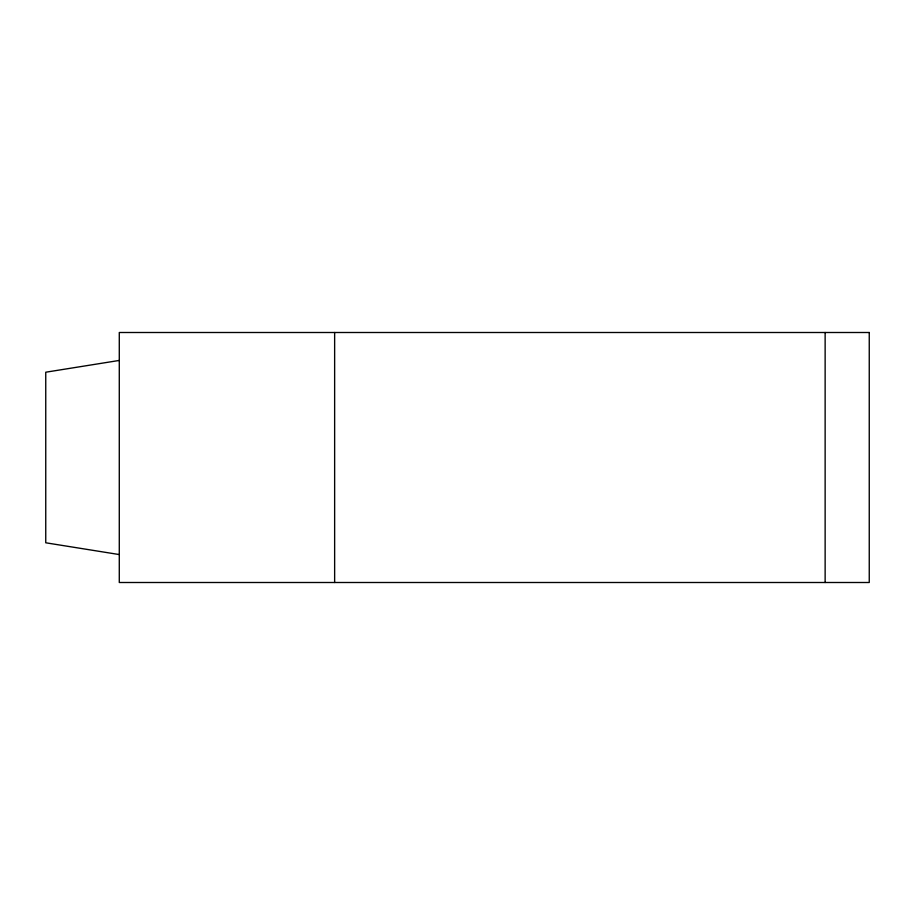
<?xml version="1.0" encoding="UTF-8"?>
<svg xmlns="http://www.w3.org/2000/svg" width="915" height="915" viewBox="0 0 915 915"><rect width="100%" height="100%" fill="white"/><g stroke="black" fill="none" stroke-linecap="round" stroke-linejoin="round"><path stroke-width="1.37" d="M119.282 360.441L45.75 372.211L45.75 542.789L119.282 554.559M825.136 332.5L825.136 582.5M334.638 332.5L334.638 582.5M869.25 332.5L119.282 332.5L119.282 582.5L869.25 582.5L869.25 332.5"/></g></svg>
